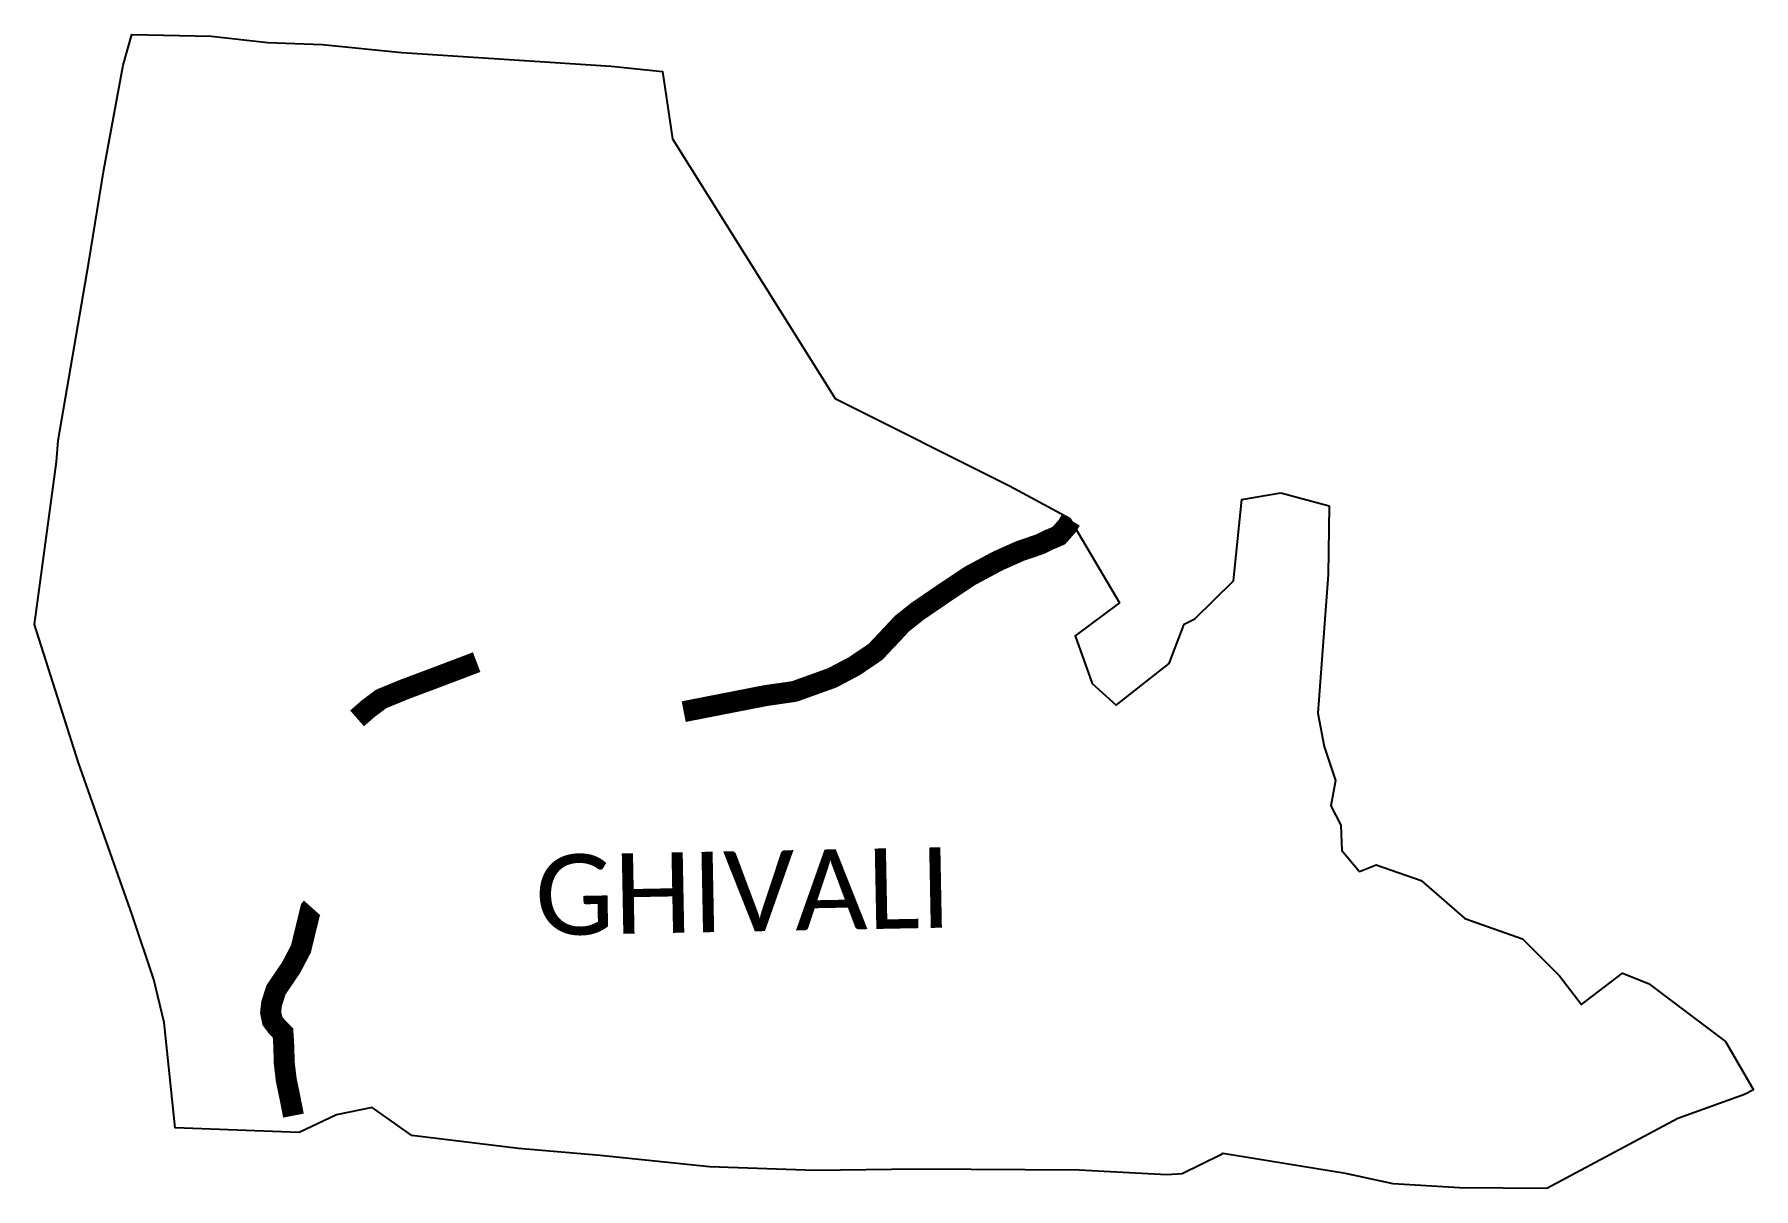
# Model space of a CAD drawing. Header units: metres. Extents: x 253867 to 257962, y 2195148 to 2197896.
import ezdxf

# ---------------------------------------------------------------- set-up
doc = ezdxf.new("R2010")
doc.units = ezdxf.units.M
for name, color, linetype in [('NATURALLY PROTECTED', 3, 'Continuous'), ('village', 3, 'Continuous'), ('VILLAGE NAME', 250, 'Continuous')]:
    doc.layers.add(name, color=color, linetype=linetype)
doc.styles.get("Standard").update_dxf_attribs({"font": 'simplex.shx'})

msp = doc.modelspace()

# ---------------------------------------------------------------- linework, layer by layer
at = {"color": 3, "flags": 128}
msp.add_lwpolyline([(256835.8, 2196804.8), (256950.8, 2196774.1)], dxfattribs=at)
at = {"layer": 'NATURALLY PROTECTED', "color": 116, "true_color": 0x136734, "const_width": 50, "flags": 128}
for points in [[(256335.5, 2196739.6), (256335.5, 2196739.6), (256335.5, 2196739.6), (256327.3, 2196725.7), (256307.1, 2196702.8), (256283.5, 2196692.8), (256261.5, 2196682.1), (256214.8, 2196666.2), (256161.6, 2196642.5), (256095.4, 2196607), (256033.3, 2196565.6), (255970.2, 2196522.4), (255933.8, 2196493.5), (255913.2, 2196471.5), (255870.3, 2196426), (255819.6, 2196391.8), (255767.1, 2196364.1), (255677.4, 2196331.9), (255608.3, 2196321.9), (255413.6, 2196283.8)], [(254920.4, 2196401.7), (254816.2, 2196362.2), (254748.1, 2196336.7), (254692.8, 2196314), (254661.8, 2196290.8), (254635.5, 2196267.7)], [(254527.6, 2195817.2), (254525, 2195814.3), (254501.8, 2195719), (254478.8, 2195675.1), (254442.4, 2195621.4), (254431.8, 2195588.3), (254429.6, 2195567.7), (254433.6, 2195548.1), (254445.9, 2195531.6), (254459, 2195518.5), (254460.2, 2195501.5), (254461.2, 2195483.1), (254461.8, 2195449.3), (254466.9, 2195406.5), (254476.8, 2195359.1), (254484, 2195322)]]:
    msp.add_lwpolyline(points, dxfattribs=at)
at = {"layer": 'village', "color": 3}
for points in [[(257962.3, 2195383.5, 0), (257940.7, 2195372, 0), (257781.6, 2195315.1, 0), (257470, 2195148.3, 0), (257261.8, 2195149.9, 0), (257104, 2195160, 0), (256990.4, 2195183.9, 0), (256697.9, 2195231.5, 0), (256691.2, 2195228.2, 0), (256601, 2195183.5, 0), (256564.6, 2195180.9, 0), (256355.3, 2195192.2, 0), (255969.6, 2195194.6, 0), (255726.1, 2195191.4, 0), (255475.3, 2195199.7, 0), (255214.3, 2195227, 0), (255020.3, 2195243.9, 0), (254765.6, 2195274.3, 0), (254671.2, 2195341.1, 0), (254586.2, 2195323.6, 0), (254497.3, 2195281.5, 0), (254202.4, 2195292.9, 0), (254175.8, 2195543.4, 0), (254151.6, 2195646.1, 0), (254099.8, 2195799.7, 0), (253972.3, 2196161.6, 0), (253866.8, 2196491.1, 0), (253919.8, 2196878.2, 0), (253923.5, 2196929.2, 0), (253996.8, 2197353.8, 0), (254031.9, 2197573.5, 0), (254078.1, 2197822.6, 0), (254099.2, 2197896.2, 0), (254287.7, 2197891.8, 0), (254423, 2197877, 0), (254552.4, 2197872.1, 0), (254742.4, 2197853.1, 0), (255241.1, 2197820.2, 0), (255363.2, 2197807.5, 0), (255386.6, 2197647.5, 0), (255774, 2197029.3, 0), (256189.4, 2196821.2, 0), (256332.5, 2196744.7, 0), (256451.8, 2196542.5, 0), (256345.9, 2196463.9, 0), (256386.5, 2196350.8, 0), (256443.4, 2196299.5, 0), (256569.7, 2196398.2, 0), (256606, 2196491.7, 0), (256631.1, 2196504.8, 0), (256723.2, 2196595.2, 0), (256743, 2196788.7, 0), (256835.8, 2196804.8, 0)], [(256950.8, 2196774.1, 0), (256949, 2196610.7, 0), (256924, 2196280.3, 0), (256939, 2196200.9, 0), (256966.4, 2196120, 0), (256955.5, 2196059.5, 0), (256979.2, 2196013.7, 0), (256981.2, 2195953.2, 0), (257023.5, 2195903.3, 0), (257063.2, 2195919.2, 0), (257170.6, 2195881.8, 0), (257274.3, 2195791.2, 0), (257411.6, 2195742.6, 0), (257499.7, 2195654.7, 0), (257552.2, 2195586.5, 0), (257650.1, 2195660.8, 0), (257712, 2195636.3, 0), (257895.2, 2195498.8, 0), (257962.3, 2195383.5, 0)]]:
    msp.add_polyline3d(points, dxfattribs=at)

# ---------------------------------------------------------------- texts
at = {"layer": 'VILLAGE NAME', "insert": (255057.5, 2195942.2), "char_height": 191.456, "attachment_point": 1, "rotation": 1.1028}
msp.add_mtext_dynamic_manual_height_columns('{\\fCalibri|b0|i0|c0|p34;GHIVALI}', width=1279.793, gutter_width=957.3, heights=[0], dxfattribs=at)

doc.saveas('drawing.dxf')
